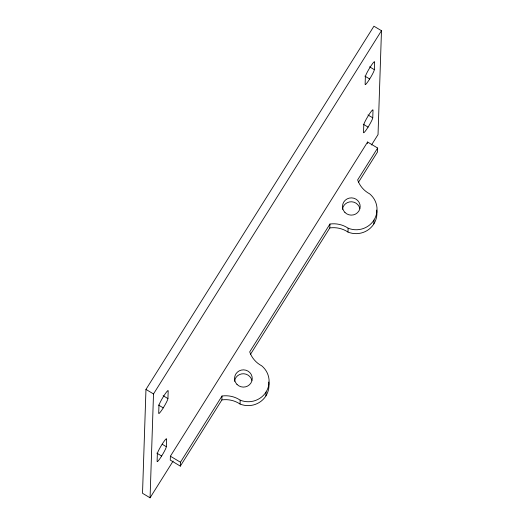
<?xml version="1.0" encoding="UTF-8"?>
<svg xmlns="http://www.w3.org/2000/svg" width="524" height="524" viewBox="0 0 524 524"><rect width="100%" height="100%" fill="white"/><g stroke="black" fill="none" stroke-linecap="round" stroke-linejoin="round"><path stroke-width="0.79" d="M371.509 144.978L378.033 134.583L381.479 30.713L373.933 26.2L145.967 389.417L142.521 493.287L150.067 497.8L173.123 461.061M150.067 497.8L153.512 393.937L381.479 30.713M166.337 446.717L166.593 438.935A8.849 0.963 -59.1 0 0 162.047 444.352A8.849 0.963 -59.1 0 0 157.364 453.646L157.102 461.421A8.849 0.963 -59.1 0 0 161.654 456.011A8.849 0.963 -59.1 0 0 166.337 446.717L162.224 444.247M167.935 398.581L168.191 390.799A8.849 0.963 -59.1 0 0 163.639 396.216A8.849 0.963 -59.1 0 0 158.962 405.511L158.7 413.292A8.849 0.963 -59.1 0 0 163.252 407.875A8.849 0.963 -59.1 0 0 167.935 398.581L163.134 395.705M170.398 456.208L170.267 460.092L180.328 466.118L221.881 399.917L222.006 396.026A25.46 24.838 1.9 0 1 240.182 400.153A20.888 20.377 1.9 0 0 266.048 392.024A20.888 20.377 1.9 0 0 261.725 365.831A25.46 24.838 1.9 0 1 249.706 351.892L329.943 224.049A25.46 24.838 1.9 0 1 348.113 228.182A20.888 20.377 1.9 0 0 373.979 220.047A20.888 20.377 1.9 0 0 369.656 193.854A25.46 24.838 1.9 0 1 357.643 179.915L377.647 148.043L367.586 142.024L170.398 456.208L180.459 462.227L180.328 466.118M268.72 382.042A20.888 20.377 1.9 0 1 261.031 401.273A20.888 20.377 1.9 0 1 240.051 404.043L240.182 400.153M265.917 395.915L266.048 392.024M250.446 354.401L329.812 227.94L329.943 224.049M376.658 210.065A20.888 20.377 1.9 0 1 368.962 229.302A20.888 20.377 1.9 0 1 347.988 232.067L348.113 228.182M367.534 143.576L367.586 142.024M372.761 117.815L373.016 110.04A8.849 0.963 -59.1 0 0 368.464 115.45A8.849 0.963 -59.1 0 0 363.787 124.751L363.525 132.526A8.849 0.963 -59.1 0 0 368.077 127.116A8.849 0.963 -59.1 0 0 372.761 117.815L367.959 114.939M374.359 69.685L374.614 61.911A8.849 0.963 -59.1 0 0 370.062 67.321A8.849 0.963 -59.1 0 0 365.379 76.615L365.123 84.397A8.849 0.963 -59.1 0 0 369.675 78.98A8.849 0.963 -59.1 0 0 374.359 69.685L369.551 66.81M373.854 223.938L373.979 220.047M377.647 148.043L377.516 151.934L358.383 182.418M180.459 462.227L222.006 396.026M364.874 76.111L369.675 78.98M363.276 124.24L368.077 127.116M145.967 389.417L153.512 393.937M158.451 405.006L163.252 407.875M156.853 453.142L161.654 456.011M221.881 399.917A25.46 24.838 1.9 0 1 240.051 404.043M342.421 209.404A8.849 8.633 1.9 0 1 359.811 208.382M329.812 227.94A25.46 24.838 1.9 0 1 347.988 232.067M234.483 381.38A8.849 8.633 1.9 0 1 251.874 380.359M344.93 212.436A8.849 8.633 1.9 0 0 359.824 208.958A8.849 8.633 1.9 0 0 349.266 198.105A8.849 8.633 1.9 0 0 344.93 212.436M236.992 384.413A8.849 8.633 1.9 0 0 251.887 380.935A8.849 8.633 1.9 0 0 241.335 370.082A8.849 8.633 1.9 0 0 236.992 384.413"/></g></svg>
